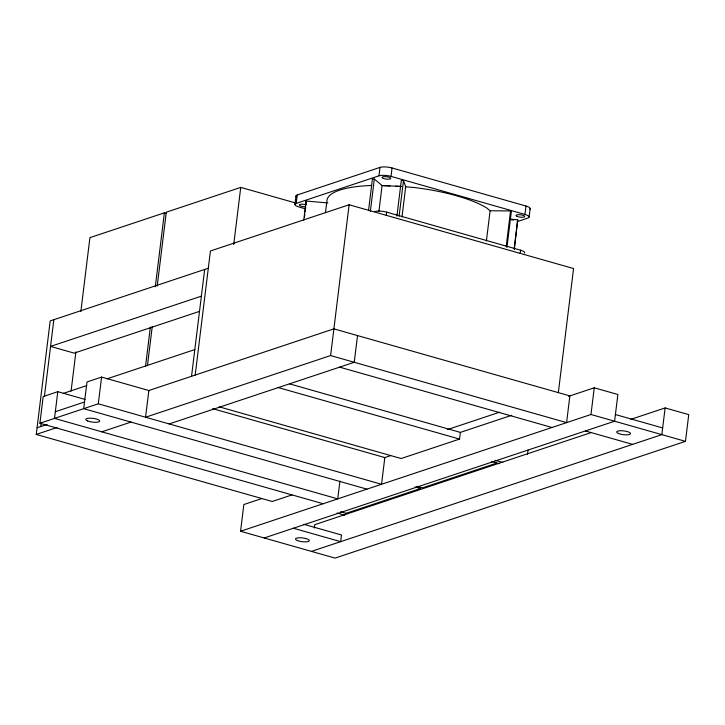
<?xml version="1.0" encoding="UTF-8"?>
<svg xmlns="http://www.w3.org/2000/svg" width="725" height="725" viewBox="0 0 725 725"><rect width="100%" height="100%" fill="white"/><g stroke="black" fill="none" stroke-linecap="round" stroke-linejoin="round"><path stroke-width="1.09" d="M292.039 494.885L272.228 501.492L36.25 434.438L50.188 320.921L208.302 268.241M323.132 503.739L39.911 423.255L43.192 396.548L57.792 391.681L85.024 399.421M40.718 426.545L41.126 423.201M44.406 396.493L53.84 319.707M57.792 391.681L54.511 418.388L337.741 498.873L339.925 481.065M71.086 391.119L75.898 351.906M80.847 311.578L89.927 237.646L164.385 212.833L166.56 213.449M39.911 423.255L98.31 403.798L101.591 377.091L149.522 390.712M145.544 366.306L150.356 327.093M155.313 286.765L164.385 212.833M147.438 365.672L152.259 326.468M157.207 286.139L166.288 212.198L240.745 187.394L295.048 202.819M148.843 390.512L145.562 417.228L330.609 355.567L566.588 422.621L569.859 395.913L333.89 328.86L148.752 390.548M191.536 376.293L204.658 269.455M195.188 375.07L210.422 250.986L349.124 204.767L573.566 268.549L558.332 392.642M233.731 244.524L240.745 187.394M630.832 419.358L665.124 407.93L688.75 414.646L685.469 441.353L335.068 558.105L240.564 531.253L243.845 504.546L262.06 498.474M294.921 204.432L295.954 196.022M305.597 208.882L299.062 207.033A8.809 2.402 7 0 1 296.217 203.381L297.25 194.971L380.027 167.393A8.809 2.402 7 0 1 392.062 167.973L526.006 206.036A8.809 2.402 7 0 1 529.785 209.217M303.784 220.065L306.113 201.07L327.872 202.927M304.418 217.337L304.826 213.984M305.098 211.745L305.651 207.278M305.923 205.048L306.113 201.07M325.462 212.67L326.975 200.381A85.677 23.327 7 0 1 371.698 185.473M330.609 355.567L349.124 204.767M314.315 528.018L314.722 524.683L591.183 432.562M368.563 210.304L372.405 179.021L374.327 179.039L382.084 185.564L389.978 185.944M370.348 211.437L374.327 179.039M357.516 335.575L354.235 362.282L169.188 423.935M296.217 203.381L378.994 175.803L380.027 167.393M378.93 211.265L382.084 185.564L401.306 186.416M386.253 215.289L386.642 212.135A8.809 2.402 7 0 0 374.608 211.555M517.206 221.632L527.818 218.089A8.809 2.402 7 0 0 524.972 214.446L391.029 176.383L392.062 167.973M396.919 216.095L401.315 180.344L403.49 180.534L405.692 186.787L401.985 216.956M399.094 216.286L403.49 180.534M219.285 406.861L401.142 458.535L459.541 439.078L460.366 432.399L289.393 383.815M486.403 240.945L490.109 210.776L486.946 208.111A85.677 23.327 7 0 0 414.564 187.548L405.692 186.787M506.168 246.708L510.554 210.957L490.109 210.776M506.938 247.361L511.333 211.609L510.554 210.957M514.134 248.829L517.704 219.784L510.092 219.131M514.36 249.454L517.704 219.784M520.197 253.351L520.586 250.197L386.642 212.135M524.972 214.446L526.006 206.036M529.123 217.047L530.156 208.628M527.447 454.512L527.99 450.062M240.564 531.253L590.966 414.501L594.246 387.793L617.872 394.5L614.592 421.216L264.19 537.968M665.124 407.93L661.843 434.638L311.442 551.39M201.378 296.163L50.56 346.414L74.186 353.129L199.33 311.433M101.591 377.091L86.991 381.957L83.71 408.664L366.941 489.148M63.256 393.421L86.782 385.573M107.11 378.803L194.817 349.577M55.327 411.718L84.526 401.985M37.066 427.759L47.134 424.406M36.25 434.438L57.103 427.487M101.763 431.819L130.962 422.086M447.37 429.608L499.652 412.19M384.223 457.774L390.648 455.626M460.303 432.417L511.732 415.28M568.527 396.358L594.246 387.793M346.061 513.309L420.518 488.496L415.09 486.955M496.879 463.058L422.421 487.862L416.984 486.321M395.623 186.216L401.26 186.497M511.397 219.847L513.572 220.038M615.416 414.537L662.668 427.958M590.966 414.501L685.469 441.353M585.392 430.94L632.644 444.371M339.635 367.149L551.988 427.487M277.684 387.404L459.541 439.078M495.229 460.33L502.833 462.496M491.45 461.517L499.19 463.71M212.706 408.664L384.821 457.575L381.54 484.282L98.31 403.798M340.632 511.768L347.284 513.653M337.107 513.019L344.719 515.176M303.875 524.302L341.466 534.987L340.641 541.666L293.389 528.235M378.994 175.803A8.809 2.402 7 0 1 391.029 176.383M305.733 206.797A4.404 1.196 7 0 1 299.289 204.967A4.404 1.196 7 0 1 305.959 204.731M296.181 196.674A8.809 2.402 7 0 1 297.25 194.971M520.586 250.197A8.809 2.402 7 0 1 524.619 253.097M383.253 178.386A4.404 1.196 7 0 0 390.621 178.74A4.404 1.196 7 0 0 385.428 176.628A4.404 1.196 7 0 0 383.253 178.386M517.197 216.449A4.404 1.196 7 0 0 524.565 216.802A4.404 1.196 7 0 0 519.372 214.691A4.404 1.196 7 0 0 517.197 216.449M618.561 433.532A6.987 1.903 7 0 0 630.27 434.094A6.987 1.903 7 0 0 622.023 430.741A6.987 1.903 7 0 0 618.561 433.532M297.359 540.551A6.987 1.903 7 0 0 309.067 541.122A6.987 1.903 7 0 0 300.821 537.769A6.987 1.903 7 0 0 297.359 540.551M87.68 420.98A6.987 1.903 7 0 0 99.388 421.551A6.987 1.903 7 0 0 91.142 418.189A6.987 1.903 7 0 0 87.68 420.98"/></g></svg>
